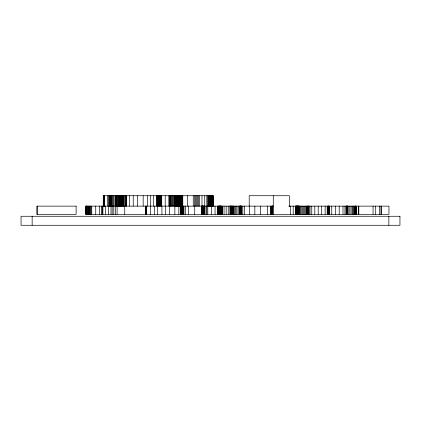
<?xml version="1.0" encoding="UTF-8"?>
<svg xmlns="http://www.w3.org/2000/svg" width="421" height="421" viewBox="0 0 421 421"><rect width="100%" height="100%" fill="white"/><g stroke="black" fill="none" stroke-linecap="round" stroke-linejoin="round"><path stroke-width="0.63" d="M103.24 195.723L213.1 195.723L213.1 206.132M288.753 206.132L388.962 206.132L388.962 214.363L85.9 214.363L85.921 206.132L273.65 206.132M388.851 216.268L388.851 225.277M381.163 206.132L381.163 214.363M381.089 206.132L381.089 214.363M379.542 206.132L379.542 214.363M375.7 206.132L375.7 214.363M373.053 206.132L373.053 214.363M358.803 206.132L358.803 214.363M358.708 206.132L358.708 214.363M358.634 206.132L358.634 214.363M356.25 206.132L356.25 214.363M356.15 214.363L356.166 206.132L356.103 214.363M356.029 206.132L355.987 214.363M355.945 206.132L355.945 214.363M355.734 206.132L355.734 214.363M355.519 206.132L355.519 214.363M355.292 206.132L355.292 214.363M355.056 206.132L355.056 214.363M354.819 206.132L354.819 214.363M353.993 206.132L353.993 214.363M353.151 206.132L353.151 214.363M352.288 206.132L352.288 214.363M351.135 206.132L351.135 214.363M349.909 206.132L349.909 214.363M348.793 206.132L348.793 214.363M347.567 206.132L347.562 214.363M347.514 206.132L347.551 214.363M347.393 206.132L347.393 214.363M347.283 206.132L347.283 214.363M347.162 206.132L347.12 214.363M347.078 206.132L347.03 214.363M346.983 206.132L346.983 214.363M346.93 206.132L346.878 214.363M346.82 206.132L346.82 214.363M346.762 206.132L346.762 214.363M346.541 206.132L346.541 214.363M346.309 206.132L346.309 214.363M346.078 206.132L346.078 214.363M344.967 206.132L344.967 214.363M342.999 206.132L342.999 214.363M339.2 206.132L339.2 214.363M335.353 206.132L335.353 214.363M331.743 206.132L331.743 214.363M329.317 214.363L329.18 206.132M329.075 206.132L329.08 214.363M329.033 206.132L329.012 214.363M328.943 206.132L328.943 214.363M328.79 206.132L328.869 214.363M328.701 206.132L328.701 214.363M328.612 206.132L328.612 214.363M328.517 206.132L328.517 214.363M328.417 206.132L328.417 214.363M328.122 206.132L328.122 214.363M327.817 206.132L327.817 214.363M327.506 206.132L327.506 214.363M327.191 206.132L327.191 214.363M325.138 206.132L325.138 214.363M321.707 206.132L321.707 214.363M318.192 206.132L318.192 214.363M314.803 206.132L314.803 214.363M311.766 206.132L311.766 214.363M310.035 206.132L310.035 214.363M309.072 206.132L309.072 214.363M308.488 206.132L308.488 214.363M308.43 206.132L308.367 214.363M308.304 206.132L308.304 214.363M308.24 206.132L308.24 214.363M308.172 206.132L308.104 214.363M308.051 206.132L308.051 214.363M307.993 206.132L307.935 214.363M307.883 214.363L307.883 206.132L307.767 214.363M307.709 206.132L307.709 214.363M307.414 206.132L307.414 214.363M307.125 206.132L307.125 214.363M306.851 206.132L306.851 214.363M306.583 206.132L306.583 214.363M305.641 206.132L305.641 214.363M304.557 206.132L304.557 214.363M303.457 206.132L303.457 214.363M302.346 206.132L302.346 214.363M301.247 206.132L301.247 214.363M300.289 206.132L300.289 214.363M299.715 206.132L299.715 214.363M299.52 206.132L299.52 214.363M299.32 206.132L299.32 214.363M299.115 206.132L299.115 214.363M298.905 206.132L298.905 214.363M298.689 206.132L298.689 214.363M298.473 206.132L298.473 214.363M298.378 206.132L298.378 214.363M298.289 206.132L298.289 214.363M298.2 206.132L298.2 214.363M298.105 206.132L298.105 214.363M298.015 206.132L298.015 214.363M297.931 206.132L297.931 214.363M297.842 206.132L297.842 214.363M297.758 206.132L297.758 214.363M297.679 206.132L297.679 214.363M297.6 206.132L297.6 214.363M297.521 206.132L297.521 214.363M297.452 206.132L297.452 214.363M297.363 206.132L297.363 214.363M297.284 206.132L297.284 214.363M297.205 206.132L297.137 214.363M297.073 206.132L297.073 214.363M296.979 214.363L296.947 206.132L296.879 214.363M296.784 206.132L296.8 214.363M296.768 206.132L296.768 214.363M296.647 206.132L296.647 214.363M296.531 206.132L296.531 214.363M296.41 206.132L296.41 214.363M296.295 206.132L296.295 214.363M296.173 206.132L296.173 214.363M296.058 206.132L296.058 214.363M295.942 206.132L295.942 214.363M295.831 206.132L295.831 214.363M295.721 206.132L295.721 214.363M295.616 206.132L295.616 214.363M295.51 206.132L295.51 214.363M293.19 206.132L293.19 214.363M290.49 206.132L290.49 214.363M289.348 206.648L289.348 195.723L249.206 195.723L249.206 206.648M273.276 195.723L273.266 214.363M272.761 206.132L272.75 214.363L272.713 206.132M272.619 206.132L272.598 214.363M272.55 206.132L272.498 214.363L272.44 206.132M272.376 206.132L272.313 214.363M272.24 206.132L272.24 214.363M272.166 206.132L272.166 214.363M272.087 206.132L272.087 214.363M272.008 206.132L272.008 214.363M271.519 206.132L271.519 214.363M271.013 206.132L271.013 214.363M270.498 206.132L270.498 214.363M267.34 206.132L267.34 214.363M260.657 206.132L260.657 214.363M254.842 206.132L254.842 214.363M249.606 206.132L249.606 214.363M244.654 206.132L244.654 214.363M242.817 206.132L242.817 214.363M241.77 206.132L241.77 214.363M241.543 206.132L241.543 214.363M241.312 206.132L241.312 214.363M241.08 206.132L241.08 214.363M241.017 206.132L241.017 214.363M240.949 206.132L240.949 214.363M240.823 206.132L240.886 214.363M240.759 206.132L240.759 214.363M240.696 206.132L240.696 214.363M240.638 206.132L240.575 214.363M240.475 206.132L240.475 214.363M240.38 206.132L240.38 214.363M240.286 206.132L240.286 214.363M240.117 206.132L240.196 214.363M240.038 206.132L240.038 214.363M239.97 206.132L239.97 214.363M239.907 206.132L239.907 214.363M239.849 206.132L239.802 214.363M239.696 206.132L239.723 214.363L239.67 206.132M239.154 206.132L239.154 214.363M238.044 206.132L238.044 214.363M236.781 206.132L236.781 214.363M235.518 206.132L235.518 214.363M234.392 206.132L234.392 214.363M233.429 206.132L233.366 214.363M233.334 206.132L233.297 214.363M233.192 206.132L233.26 214.363M233.155 206.132L233.118 214.363M233.05 206.132L233.013 214.363M232.76 206.132L232.76 214.363M232.476 206.132L232.476 214.363M232.208 206.132L232.208 214.363M232.066 206.132L232.066 214.363M231.918 206.132L231.918 214.363M231.582 206.132L231.582 214.363M231.245 206.132L231.245 214.363M231.15 206.132L231.15 214.363M231.055 206.132L231.055 214.363M230.966 206.132L230.966 214.363M230.824 206.132L230.824 214.363M230.687 206.132L230.687 214.363M230.55 206.132L230.55 214.363M230.419 206.132L230.419 214.363M230.287 206.132L230.287 214.363M230.161 206.132L230.161 214.363M230.034 206.132L230.034 214.363M228.229 206.132L228.229 214.363M226.156 206.132L226.156 214.363M224.056 206.132L224.056 214.363M222.277 206.132L222.277 214.363M222.062 206.132L222.062 214.363M221.835 206.132L221.835 214.363M221.604 206.132L221.604 214.363M221.362 206.132L221.362 214.363M221.114 206.132L221.114 214.363M221.014 206.132L221.014 214.363M220.909 206.132L220.909 214.363M220.809 206.132L220.809 214.363M220.704 206.132L220.704 214.363M220.604 206.132L220.604 214.363M220.499 206.132L220.499 214.363M220.399 206.132L220.399 214.363M220.294 206.132L220.294 214.363M220.199 206.132L220.199 214.363M220.062 206.132L220.062 214.363M219.925 206.132L219.925 214.363M219.799 206.132L219.799 214.363M219.673 206.132L219.673 214.363M219.557 206.132L219.557 214.363M219.441 206.132L219.441 214.363M219.336 206.132L219.336 214.363M219.236 206.132L219.236 214.363M219.141 206.132L219.104 214.363M218.994 206.132L219.057 214.363M218.909 206.132L218.915 214.363M218.809 206.132L218.809 214.363M218.725 214.363L218.746 206.132L218.636 214.363M218.599 206.132L218.562 214.363M218.262 206.132L218.262 214.363M217.967 206.132L217.967 214.363M217.683 206.132L217.683 214.363M215.052 206.132L215.052 214.363M213.084 195.723L213.026 206.132L213.005 195.723M212.915 195.723L212.91 206.132M212.773 195.723L212.773 206.132M212.694 195.723L212.694 206.132M212.61 195.723L212.61 206.132M212.521 195.723L212.521 206.132M212.452 206.132L212.405 195.723L212.321 206.132M212.237 195.723L212.237 206.132M212.147 195.723L212.147 206.132M212.084 195.723L212.084 206.132M212.016 195.723L212.016 206.132M211.884 195.723L211.942 206.132M211.821 195.723L211.821 206.132M211.758 195.723L211.758 206.132M211.689 195.723L211.621 206.132M211.553 195.723L211.553 206.132M211.347 206.132L211.347 214.363M211.121 206.132L211.105 195.723L211 206.132M210.932 195.723L210.968 206.132M210.895 195.723L210.895 206.132M210.774 195.723L210.774 206.132M210.642 195.723L210.642 206.132M210.5 195.723L210.5 206.132M210.358 195.723L210.358 206.132M210.205 195.723L210.205 206.132M210.053 195.723L210.053 206.132M209.895 195.723L209.895 206.132M209.732 195.723L209.732 206.132M209.405 195.723L209.405 206.132M209.074 195.723L209.074 206.132M208.742 195.723L208.742 206.132M208.416 195.723L208.416 206.132M207.79 206.132L207.79 214.363M207.6 195.723L207.6 206.132M206.795 195.723L206.843 214.363M205.958 206.132L205.958 214.363M204.732 195.723L204.732 206.132M204.648 206.132L204.648 214.363M204.464 206.132L204.464 214.363M204.269 206.132L204.269 214.363M204.069 206.132L204.069 214.363M203.859 206.132L203.859 214.363M203.648 206.132L203.648 214.363M203.543 206.132L203.543 214.363M203.432 206.132L203.432 214.363M203.327 206.132L203.327 214.363M203.222 206.132L203.222 214.363M203.111 206.132L203.111 214.363M203.006 206.132L203.006 214.363M202.896 206.132L202.896 214.363M202.796 206.132L202.796 214.363M202.643 206.132L202.643 214.363M202.501 206.132L202.501 214.363M202.364 206.132L202.364 214.363M202.227 206.132L202.227 214.363M202.101 206.132L202.101 214.363M201.98 195.723L201.98 214.363M201.906 206.132L201.906 214.363M201.838 206.132L201.838 214.363M201.775 206.132L201.717 214.363M201.664 206.132L201.617 214.363M201.548 214.363L201.37 206.132M199.501 195.723L199.501 206.132M198.449 195.723L198.449 206.132M197.37 195.723L197.37 206.132M196.365 195.723L196.365 206.132M195.355 195.723L195.355 206.132M194.728 206.132L194.728 214.363M194.297 195.723L194.297 206.132M193.244 195.723L193.244 206.132M188.634 206.132L188.634 214.363M187.371 195.723L187.371 206.132M185.703 206.132L185.703 214.363M183.972 206.132L183.972 214.363M183.688 206.132L183.688 214.363M183.393 206.132L183.393 214.363M183.098 206.132L183.098 214.363M182.756 195.723L182.793 214.363M182.709 195.723L182.698 206.132M182.588 195.723L182.661 214.363M182.525 195.723L182.535 214.363M182.404 206.132L182.404 214.363M182.272 206.132L182.272 214.363M182.146 206.132L182.146 214.363M182.019 206.132L182.019 214.363M181.888 195.723L181.898 214.363M181.751 206.132L181.751 214.363M181.614 206.132L181.614 214.363M181.477 206.132L181.477 214.363M181.351 206.132L181.351 214.363M181.225 195.723L181.225 214.363M181.114 206.132L181.114 214.363M181.025 206.132L181.025 214.363M180.941 206.132L180.941 214.363M180.867 206.132L180.867 214.363M180.798 206.132L180.804 214.363M180.698 195.723L180.693 214.363M180.625 206.132L180.583 214.363L180.556 206.132M180.214 195.723L180.214 206.132M179.772 195.723L179.814 206.132M179.693 195.723L179.73 206.132M179.62 195.723L179.604 206.132L179.593 195.723M179.362 195.723L179.362 206.132M179.172 195.723L179.172 206.132M178.993 195.723L178.993 206.132M178.836 206.132L178.836 214.363M178.715 195.723L178.715 206.132M178.625 195.723L178.625 206.132M178.499 195.723L178.499 206.132M178.446 195.723L178.378 206.132M178.293 195.723L178.293 206.132M178.199 195.723L178.199 206.132M178.099 195.723L178.099 206.132M177.983 195.723L177.983 206.132M177.857 195.723L177.857 206.132M177.72 195.723L177.72 206.132M177.536 195.723L177.536 206.132M177.346 195.723L177.346 206.132M177.146 195.723L177.146 206.132M176.941 195.723L176.941 206.132M176.725 195.723L176.725 206.132M176.552 195.723L176.552 206.132M176.373 195.723L176.373 206.132M176.194 195.723L176.194 206.132M176.015 195.723L176.015 206.132M175.831 195.723L175.831 206.132M175.652 195.723L175.652 206.132M175.394 195.723L175.394 206.132M175.136 195.723L175.136 206.132M174.883 195.723L174.868 214.363M174.636 195.723L174.636 206.132M174.394 195.723L174.394 206.132M173.594 195.723L173.594 206.132M172.826 195.723L172.826 206.132M172.021 195.723L172.021 206.132M171.21 195.723L171.21 206.132M170.51 195.723L170.51 206.132M170.079 195.723L170.079 206.132M169.91 195.723L169.91 206.132M169.758 195.723L169.758 206.132M169.621 195.723L169.621 206.132M169.51 195.723L169.542 206.132M169.447 195.723L169.426 206.132M169.363 206.132L169.363 214.363M168.832 195.723L168.832 206.132M165.495 206.132L165.495 214.363M165.206 195.723L165.206 206.132M161.927 206.132L161.927 214.363M161.727 195.723L161.727 206.132M161.632 195.723L161.632 206.132M161.543 195.723L161.543 206.132M161.453 195.723L161.453 206.132M161.38 195.723L161.369 206.132M161.296 195.723L161.296 206.132M161.211 195.723L161.222 206.132M160.217 195.723L160.217 206.132M159.759 195.723L159.759 206.132M159.296 195.723L159.296 206.132M158.833 195.723L158.833 206.132M158.37 195.723L158.37 206.132M157.912 195.723L157.912 206.132M157.496 214.363L157.454 195.723M157.012 195.723L157.012 206.132M156.58 195.723L156.58 206.132M154.402 206.132L154.402 214.363M153.355 195.723L153.355 206.132M150.697 195.723L150.697 206.132M150.439 206.132L150.439 214.363M147.382 195.723L147.382 206.132M146.54 206.132L146.54 214.363M146.271 206.132L146.271 214.363M146.003 206.132L146.003 214.363M145.75 206.132L145.75 214.363M145.498 206.132L145.492 214.363M145.445 206.132L145.45 214.363M143.166 195.723L143.166 206.132M137.599 195.723L137.599 206.132M133.22 195.723L133.22 206.132M129.515 195.723L129.515 206.132M126.247 195.723L126.184 206.132L126.158 195.723M126.084 195.723L126.09 206.132M125.137 195.723L125.137 206.132M124.742 206.132L124.742 214.363M123.948 195.723L123.916 206.132M123.837 195.723L123.816 206.132M123.59 195.723L123.59 206.132M123.111 195.723L123.111 206.132M122.622 195.723L122.622 206.132M122.127 195.723L122.127 206.132M121.627 195.723L121.627 206.132M121.395 195.723L121.395 206.132M121.164 195.723L121.164 206.132M120.938 195.723L120.938 206.132M120.711 195.723L120.711 206.132M120.49 195.723L120.49 206.132M120.274 195.723L120.274 206.132M120.064 195.723L120.064 206.132M119.806 195.723L119.806 206.132M119.564 195.723L119.564 206.132M119.332 195.723L119.332 206.132M119.117 195.723L119.117 206.132M118.917 195.723L118.917 206.132M118.733 195.723L118.733 206.132M118.048 195.723L118.048 206.132M117.459 195.723L117.459 206.132M117.101 206.132L117.101 214.363M116.549 195.723L116.549 206.132M116.333 195.723L116.333 206.132M116.096 195.723L116.096 206.132M115.833 195.723L115.833 206.132M115.638 195.723L115.638 206.132M115.517 206.132L115.517 214.363M115.428 195.723L115.428 206.132M115.212 195.723L115.212 206.132M114.98 195.723L114.98 206.132M113.786 206.132L113.786 214.363M113.633 195.723L113.633 206.132M112.802 195.723L112.802 206.132M112.175 206.132L112.175 214.363M111.944 195.723L111.944 206.132M111.681 195.723L111.681 206.132M111.407 195.723L111.407 206.132M111.133 195.723L111.133 206.132M110.981 206.132L110.981 214.363M110.86 195.723L110.86 206.132M110.586 195.723L110.586 206.132M110.244 195.723L110.244 206.132M109.902 195.723L109.902 206.132M109.571 195.723L109.571 206.132M109.244 195.723L109.244 206.132M108.407 195.723L108.429 214.363M107.597 195.723L107.597 206.132M105.534 206.132L105.534 214.363M104.571 195.723L104.571 206.132M104.392 195.723L104.392 206.132M104.229 195.723L104.229 206.132M104.076 195.723L104.076 206.132M103.929 195.723L103.929 206.132M103.803 195.723L103.803 206.132M103.682 195.723L103.682 206.132M103.582 195.723L103.582 206.132M103.492 195.723L103.492 206.132M103.403 195.723L103.403 206.132M103.334 195.723L103.334 206.132M103.245 195.723L103.271 206.132M102.892 206.132L102.892 214.363M102.235 206.132L102.235 214.363M101.603 206.132L101.603 214.363M99.63 206.132L99.63 214.363M95.735 206.132L95.735 214.363M91.767 206.132L91.767 214.363M90.962 206.132L90.962 214.363M90.126 206.132L90.126 214.363M89.747 206.132L89.747 214.363M89.384 206.132L89.384 214.363M89.02 206.132L89.02 214.363M88.678 206.132L88.678 214.363M87.994 206.132L87.994 214.363M87.331 206.132L87.331 214.363M86.626 206.132L86.626 214.363M86.479 206.132L86.479 214.363M86.352 206.132L86.352 214.363M86.242 206.132L86.242 214.363M86.152 206.132L86.152 214.363M86.084 206.132L86.047 214.363M85.942 206.132L86 214.363M37.59 206.132L37.59 214.363M32.149 216.268L32.149 225.277M76.117 206.132L36.822 206.132L36.822 214.363L76.117 214.363L76.117 206.132M399.95 216.268L21.05 216.268L21.05 225.277L399.95 225.277L399.95 216.268M161.101 206.132L161.096 195.723L161.08 206.132M123.727 206.132L123.748 195.723L123.716 206.132"/></g></svg>
